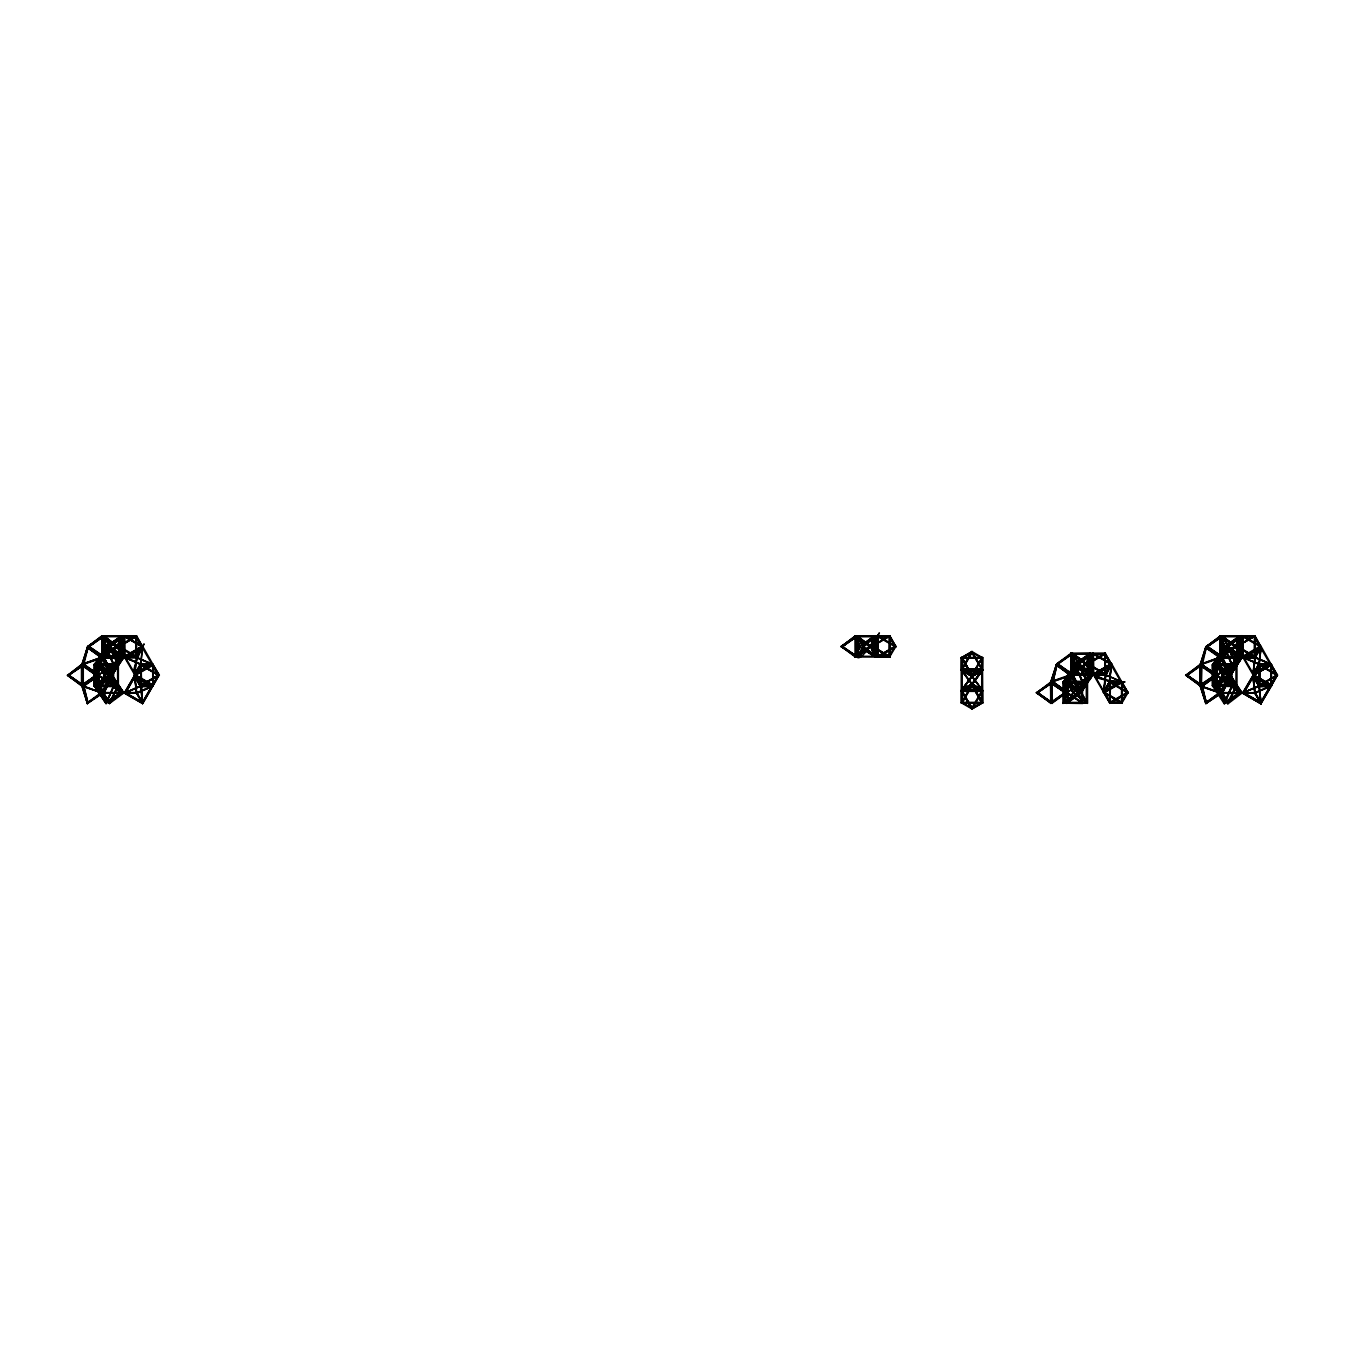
<?xml version="1.0" encoding="UTF-8"?>
<svg xmlns="http://www.w3.org/2000/svg" width="1345" height="1345" viewBox="0 0 1345 1345"><rect width="100%" height="100%" fill="white"/><g stroke="black" fill="none" stroke-linecap="round" stroke-linejoin="round"><path stroke-width="1.5" d="M971.863 675.846L961.389 657.705L971.981 676.249L982.321 690.473L971.88 676.367L982.573 669.675L982.775 657.486L961.221 657.47L961.221 703.099M972.099 685.681L962.347 702.544L962.112 691.296L972.099 685.546L981.615 702.561L981.732 691.111L971.863 708.042M982.321 690.473L971.863 684.437L961.406 670.314L972.116 676.417L962.129 671.02L972.099 683.949L981.833 689.565L962.23 689.699L962.247 670.869L981.85 671.037M971.998 684.79L961.406 702.83L972.116 709.017L982.573 690.893L971.863 684.706M962.23 689.699L981.715 689.632L981.732 670.886L971.863 683.949L962.112 689.548L972.116 676.636L980.219 671.962L971.88 676.417L962.112 689.548L971.847 684.42M971.863 652.51L981.833 669.255L971.863 675.005L962.112 658.125L972.099 652.375L962.129 658.142L971.88 675.022L962.364 658.008L962.247 669.457L981.715 669.457L981.732 657.94L971.863 674.871M982.455 657.52L982.775 703.099M962.247 670.852L981.732 670.869M961.507 690.674L982.758 690.641L961.221 690.641L971.863 709L982.556 702.83L972.099 684.706L961.423 690.893L971.863 709M971.998 676.249L982.573 670.348L972.099 684.437L961.625 690.456L971.88 676.131L961.625 690.456L972.082 684.42L982.573 670.331L971.88 676.417L982.573 670.331M99.866 684.655L112.358 674.82L103.363 656.982L87.475 646.541L83.104 664.817L83.306 685.748L83.289 664.817L81.608 664.8L81.625 685.731L83.306 685.748L87.375 703.906M889.852 656.797L871.694 646.39L856.731 657.1L841.281 646.642L856.731 635.748L871.241 646.357L855.756 657.1L855.538 636.034M1219.495 658.243L1201.472 664.497L1215.577 675.375L1201.472 685.849L1205.977 703.536L1221.394 693.095L1215.846 675.644L1219.949 657.436L1236.156 646.609L1222.117 657.083L1220.184 656.965L1220.167 636.034L1239.888 636.034L1240.14 657.285L1228.103 674.803L1231.785 685.832L1216.317 675.392L1212.517 664.918L1228.187 675.14L1212.517 664.918M67.25 675.291L83.138 685.849L102.909 693.213L81.658 685.933L67.687 675.392L81.742 664.497L101.665 657.251L103.128 657.537L99.026 664.094L112.324 673.895L99.026 664.094M94.604 674.282L81.826 665.405L83.239 665.54L68.696 675.156L83.087 685.126L94.553 676.585L81.843 685.109L68.713 675.156L83.071 665.422L94.57 674.148M82.667 664.195L88.081 647.87L101.211 657.604L97.277 673.845L82.667 664.195L83.978 663.993L81.978 664.245L67.687 675.392L83.289 664.817M83.205 686.219L94.1 677.46M120.529 657.688L106.036 647.87L95.26 664.111L109.769 673.912L120.529 657.688L113.215 664.01L121.622 656.848L121.554 636.034L117.418 646.609L102.018 657.083L87.913 646.642L102.001 635.916L121.605 636.151L117.822 646.609L103.363 657.1L87.509 646.979L81.944 664.447L97.613 674.803L101.833 657.369L106.104 646.911L113.821 664.497L97.983 675.173L94.2 685.631L109.853 675.375L113.821 664.497L94.369 664.228L109.853 675.14L113.652 685.614L97.983 675.392L94.385 664.699L98.202 675.173L113.652 685.614M103.296 636.656L88.938 646.642L103.296 636.656L116.427 646.373L103.313 656.377L88.921 646.642L102.052 636.639L116.443 646.609L103.313 656.377L101.901 656.242L101.867 636.757L116.427 646.609L101.901 656.242M102.052 636.639L88.921 646.642M121.622 656.848L106.171 646.407L94.453 664.43L113.652 664.564L121.42 657.554L105.952 646.642L102.355 635.933L117.822 646.373L103.346 635.933L87.896 646.407L102.001 635.916L103.767 635.916L117.856 646.357L121.453 656.965L121.42 636.034L105.952 646.407L102.17 656.864L117.822 646.609L122.899 637.883M103.363 657.1L117.889 646.491L101.985 635.748L117.452 646.373L102.001 635.916L101.85 656.965L109.903 675.593L121.857 693.146M855.37 635.916L841.281 646.642L855.37 635.916L871.19 646.373L874.334 656.125M856.664 636.656L842.306 646.642L856.664 636.656L869.795 646.609L856.681 656.377L842.306 646.642L855.42 636.639L870.568 646.609L876.385 656.343L856.244 656.259L856.227 636.773L876.52 636.74L876.452 654.275M842.306 646.642L855.42 636.639M856.681 656.377L869.812 646.373L855.437 656.36L842.289 646.407L856.698 656.141M856.731 657.1L870.837 646.373L874.754 635.916L859.539 646.642L855.756 657.1M1052.076 703.485L1036.171 692.725M1074.941 665.304L1064.181 681.528L1078.673 691.347L1089.4 675.224L1082.17 681.747L1074.857 665.371L1089.45 675.106L1082.137 681.427L1078.471 691.347L1071.629 675.022L1074.857 665.371L1065.963 691.347L1052.832 681.612L1056.766 665.371L1070.065 675.224L1072.049 674.971L1050.664 681.932L1066.131 692.793L1050.697 703.469M1050.731 683.058L1065.122 692.574L1052.009 702.561L1037.617 692.826L1050.748 682.823L1065.122 692.793L1050.764 702.544L1037.634 692.826L1050.748 682.823M1052.009 702.561L1037.634 692.591L1051.992 682.84L1065.122 692.793M1089.685 654.191L1075.479 664.06L1071.746 673.576L1086.121 663.808L1089.635 654.073L1089.87 673.559L1075.479 663.842L1071.931 654.09L1071.797 673.694L1089.837 673.677L1086.121 664.043L1105.22 653.3L1105.439 674.366L1087.096 664.043L1093.014 653.149L1072.604 653.468C1080.556 659.05 1101.706 671.491 1087.298 681.932L1067.157 681.949L1072.537 674.971L1092.678 674.955L1086.508 663.791L1072.268 674.534L1056.834 663.842L1072.251 653.367L1086.726 664.043L1072.705 674.517L1078.522 663.825L1093.014 653.149L1093.081 674.383L1093.048 653.451L1111.407 663.757L1105.64 675.156L1094.494 674.887C1092.409 682.419 1152.564 682.335 1109.423 681.663L1111.407 664.245L1109.457 681.713L1120.755 681.31L1103.875 691.296L1105.842 675.039L1111.138 665.22M1086.121 664.043L1070.956 654.073L1057.842 664.06L1072.234 673.811L1085.331 664.043L1072.217 654.09L1057.859 664.06L1070.973 673.795L1085.348 664.043L1072.217 654.09M1072.251 653.367L1086.558 664.026L1090.341 674.988L1071.091 674.971L1056.783 665.371L1051.571 681.629L1065.963 691.347L1071.057 674.669L1056.649 664.329L1050.848 681.865L1056.43 664.413L1070.519 674.871L1072.453 674.417L1072.671 653.351L1072.537 674.4L1066.518 692.238L1050.664 681.932L1050.865 703.149L1036.591 692.591L1052.025 682.117L1066.148 692.557L1050.714 703.267L1050.529 682.218L1066.148 692.675M1062.937 703.485L1062.937 681.932L1071.057 674.669L1086.777 664.026L1090.307 653.351L1074.874 663.842L1090.711 653.182L1090.711 674.719L1074.874 664.077L1070.889 653.166L1071.293 674.534L1086.726 664.043L1092.812 653.569L1086.508 664.026L1070.889 653.182M1072.268 674.534L1072.099 653.485M1072.234 673.811L1085.348 663.808M1089.097 658.932L1086.272 663.791L1092.073 673.66L1073.327 673.677M1205.961 646.945L1220.335 635.916L1235.786 646.373L1239.754 657.554L1220.52 657.537C1216.939 657.89 1224.236 657.318 1219.999 657.251L1200.328 664.245L1186.021 675.392L1200.127 685.832L1205.759 703.452L1220.134 693.078L1215.863 675.644L1200.177 685.109L1187.03 675.156L1201.438 684.908L1187.047 675.156L1200.177 685.109M1200.143 665.624L1214.535 675.375L1201.421 685.126M1219.545 657.604L1215.376 673.912L1224.488 647.954L1213.678 664.295L1220.873 657.47L1206.196 647.954L1201.001 664.195L1215.392 673.912L1219.545 657.604L1206.179 647.954L1202.413 664.295L1200.11 664.8L1215.561 675.375L1200.127 685.832L1215.846 675.644L1201.488 686.017L1215.998 675.257L1201.455 664.699L1186.038 675.392L1201.724 686.101L1215.863 675.644M1277.38 675.14L1259.071 664.413L1242.847 657.52L1255.003 657.184L1271.159 664.127L1258.937 663.926L1243.822 657.772L1255.07 657.722L1260.837 646.323L1242.679 635.899L1242.528 656.932L1242.427 635.714L1227.935 646.39L1216.485 664.329L1236.727 664.514L1242.091 657.537L1235.92 646.357L1221.697 657.1L1206.246 646.407L1221.68 635.933L1235.971 646.592L1254.801 656.814M1207.272 646.642L1221.647 636.891L1207.272 646.642L1220.386 636.639L1207.255 646.642L1221.647 656.377L1234.777 646.373L1221.647 656.377M1200.16 665.405L1187.03 675.392L1201.404 665.422L1214.552 675.375L1200.16 684.891M1220.335 635.916L1224.286 646.642L1239.754 657.083L1236.156 646.373L1221.949 636.034L1242.427 635.714L1236.526 646.592L1254.666 657.049L1254.835 635.983L1236.526 646.39L1242.713 657.066L1260.82 646.558L1254.868 635.697L1237.35 646.373L1254.212 636.588L1259.979 646.575L1242.965 636.857L1242.78 656.948M1221.697 657.1L1235.786 646.373L1238.51 641.498M855.403 656.982L870.972 646.373L877.293 656.831L870.955 646.357L855.386 657.083L871.19 646.373L875.007 656.848L859.32 646.642L855.353 635.748L870.972 646.609C894.341 607.789 862.296 664.346 857.152 657.083L856.883 640.237M1086.121 663.808L1071.091 674.299L1074.874 663.842L1082.691 681.797L1078.909 692.238L1070.939 674.417M1239.888 636.034L1224.236 646.541L1232.121 664.363L1228.321 674.803L1220.352 656.982L1235.786 646.373L1242.259 656.831L1230.54 674.871L1221.731 657.285L1215.729 674.887L1221.512 657.352L1205.86 646.979L1200.278 664.447L1205.843 646.979L1220.184 657.369L1215.729 674.887M118.461 685.95L98.118 685.883L102.405 691.801M117.856 686.337L112.005 676.518L117.856 686.337L109.735 702.578L98.992 686.135L118.209 686.219L123.622 693.213L102.859 693.028L97.311 675.56L81.877 686L102.909 693.213M104.002 692.944L98.992 686.135L102.741 691.33M117.704 686.454L122.731 692.978L117.704 686.454L101.043 686.438M117.503 687.85L109.349 703.452L103.363 692.994L112.089 675.56L123.622 693.213M1268.385 685.362L1253.237 676.518L1270.168 686.236L1258.954 686.454L1241.973 693.062L1227.8 703.906L1216.351 686.084L1236.795 685.95M1217.309 686.438L1227.851 702.578L1241.166 692.776L1230.557 676.518L1241.082 692.978L1236.072 686.152L1219.394 686.438M1230.339 676.518L1236.206 686.337L1230.339 676.518L1222.336 692.944L1218.587 687.749M1200.009 685.933L1220.066 692.877L1205.759 703.452L1221.596 693.163L1230.709 675.644L1236.711 686.101L1227.968 703.536L1221.983 693.078L1230.692 674.82L1242.007 657.335L1261.139 646.895L1259.189 664.363L1260.837 646.827M1241.956 693.213L1236.576 685.9L1241.956 693.213L1221.294 693.062L1215.645 675.56L1220.268 693.146L1200.261 686.185M136.265 656.932L136.501 635.983L136.534 656.932L124.581 656.225L124.396 636.017L118.192 646.592L136.568 657.234L152.725 664.43L140.637 664.464L124.597 657.217L140.737 664.144L134.517 674.753L136.467 657.301L142.503 646.323L124.093 635.714L109.601 646.39L103.077 657.386L97.664 675.257L81.793 685.832L97.227 675.375L81.776 664.682M134.819 674.82L136.786 657.369L124.513 657.52L140.737 664.161L135.088 673.862C127.556 671.844 157.365 619.793 136.618 657.537L152.725 664.43M153.196 685.933L136.669 693.213L153.145 685.95L153.128 664.682L153.162 685.631L140.822 685.631L140.67 664.312L142.486 646.827L140.855 664.363L134.517 675.19L136.467 693.095L142.503 703.536L140.67 664.295L152.809 664.127L140.653 664.464L125.573 657.453M1128.321 692.574L1109.642 681.831L1128.052 692.456L1121.881 703.149L1103.438 692.625L1105.388 674.736L1111.424 664.245L1092.661 674.786L1081.313 692.658L1066.82 703.452M1111.441 665.287L1109.558 681.881L1093.418 674.955L1105.59 674.618L1121.646 681.865M1269.226 685.059L1252.868 675.19L1254.818 657.301L1261.156 646.895L1258.987 664.464L1271.059 664.43L1255.019 657.184M1255.154 657.419L1242.847 657.52L1255.154 657.419L1252.851 674.753L1259.054 664.111L1242.931 657.217L1255.07 657.739L1270.151 664.077L1253.137 673.778L1258.735 664.026M109.752 675.56L102.052 693.028L106.221 703.536L113.922 686.084L110.055 675.644L113.636 686L121.453 693.196L102.17 693.213L94.486 686.219L113.922 685.933L109.853 675.14L94.2 685.631M113.35 686.438L120.478 692.843L113.35 686.438L95.461 686.152L102.623 692.658L120.562 692.641L106.137 702.578L95.377 686.337L109.836 676.518L120.613 692.759L106.137 702.578L102.455 692.776L101.094 692.641L87.761 702.493L83.793 686.269L97.193 676.602L102.338 692.86L87.98 702.578L102.338 692.86M102.17 693.213L105.633 700.627M102.623 692.658L94.1 685.95M121.538 692.994L109.971 675.56L94.436 686.101L106.003 703.536L121.538 692.994L113.922 686.084M1228.304 675.19L1231.97 686L1224.269 703.452L1220.386 693.028L1228.103 675.56L1239.871 692.994L1224.32 703.906L1212.77 686.101L1216.536 675.392L1231.97 664.901L1216.267 675.291M1240.208 693.146L1220.621 692.658M1220.789 692.776L1213.795 686.152L1224.471 702.578L1238.947 692.759L1228.052 676.602L1213.711 686.337L1220.924 692.978L1224.387 702.493L1220.789 692.776L1227.968 676.518L1231.869 686.32L1227.968 676.518M1231.701 686.438L1238.863 692.944L1231.701 686.438L1213.795 686.152L1224.606 702.493M1231.902 685.731L1212.82 686.219L1228.304 675.56L1232.272 686.084L1224.555 703.536M100.976 657.688L97.26 673.845L83.911 664.178L87.862 647.954L101.211 657.604M97.378 674.887L101.598 657.436L105.482 648.643M1056.649 664.329L1052.429 681.78L1066.316 692.305L1052.194 681.848L1056.413 664.413L1068.653 672.466M1053.051 681.528L1056.985 665.304L1070.116 675.039L1066.165 691.28L1052.832 681.612M1066.535 692.238L1070.755 674.786M1201.791 664.548L1200.328 664.245L1215.93 674.803L1201.606 664.43L1205.86 646.979M142.419 646.457L123.656 657.335M1093.115 653.569L1111.693 663.892L1105.254 674.467L1087.231 663.808L1105.455 653.115M1253.288 675.291L1271.395 664.783L1261.106 646.457L1242.73 657.049M125.573 657.453L136.719 657.739L151.817 664.077L134.971 673.862L125.505 657.57L142.536 647.853L136.618 657.537M159.416 675.156L152.926 664.581L134.954 675.308L152.742 664.228L134.635 674.753L136.467 693.095M142.772 646.441L159.13 675.257L141.023 685.748L153.162 685.614L134.954 675.055L152.96 685.715L159.13 675.022L140.99 664.581L136.82 671.811M134.971 673.862L151.834 663.875L140.603 663.926M896.022 646.861L877.764 657.049L895.854 646.558L889.667 635.866L871.56 646.39L889.667 635.866L889.633 656.932L895.871 646.323L877.461 635.714L877.915 657.352M1103.438 692.625L1109.625 681.528L1093.519 674.652L1105.724 674.854L1103.741 692.255L1109.625 681.545L1103.707 691.212L1094.427 675.005L1111.273 665.22L1094.477 675.089M1111.676 663.875L1121.982 682.218L1122.117 703.368M1093.435 674.955L1105.64 675.156L1120.755 681.31M1253.288 675.055L1271.546 685.933L1259.155 685.631L1253.153 675.055L1271.395 664.817L1258.937 663.926L1270.168 663.875L1253.305 673.862L1255.255 657.621L1260.568 647.786M81.944 664.447L87.728 646.911L102.153 657.386M88.064 647.87L82.818 664.312M97.059 673.912L102.455 657.587L87.862 647.954M1066.316 692.305L1072.099 674.786M1215.392 673.912L1220.335 656.848M82.768 686.135L83.962 686.152L81.927 686.185M110.055 675.644L102.035 693.163L97.563 675.19M101.732 692.877L87.408 703.452L81.877 686L97.529 675.644L103.262 693.163M1201.001 686.438L1215.51 676.602L1219.495 692.843L1206.33 702.578L1200.95 686.236L1206.314 702.578L1220.672 692.86L1239.787 693.196L1232.138 685.883L1212.433 685.95L1212.349 664.497L1231.953 664.245L1231.818 685.731L1227.783 675.14L1231.112 685.109L1216.939 675.156L1213.392 665.422L1216.939 675.156M1201.556 686.219L1219.377 692.204M1215.51 676.602L1219.327 692.944L1221.243 693.213L1219.427 692.641L1206.095 702.493L1202.127 686.269L1215.527 676.602L1202.127 686.269M102.388 657.1L106.356 646.407L103.044 656.377L120.949 656.125M94.419 685.849L98.202 675.392L113.636 664.901M112.93 665.523L112.829 685.008L112.93 665.523L94.89 665.54L94.873 684.908L98.387 675.156L95.075 685.126L115.603 684.975M94.873 684.908L109.231 675.14L112.963 665.624M856.429 656.377L859.724 646.407L856.244 656.259M856.21 656.141L870.568 646.373L874.099 636.639L874.284 656.242M874.132 636.757L870.787 646.609L855.201 636.034L855.218 656.965C861.826 655.435 866.079 637.126 877.058 635.899M874.351 637.9L871.19 646.609L856.715 635.933L840.844 646.541M1071.293 674.534L1075.479 664.06M1082.759 703.469L1063.155 703.166L1067.526 692.826L1063.996 702.561L1063.811 682.957L1081.851 682.941L1081.868 702.426L1067.526 692.591L1063.761 683.075L1078.152 692.793L1081.699 702.544L1081.851 682.941C1069.813 715.506 1091.417 657.251 1078.774 692.793L1063.34 703.284L1066.904 692.591L1082.742 681.932L1063.29 681.663L1082.574 681.982L1090.341 674.988M1090.307 653.351L1086.323 664.043L1073.394 673.795M1220.672 656.982L1224.505 646.642L1220.722 657.1L1220.487 636.034M1221.529 636.05L1221.344 656.259L1224.908 646.642L1221.21 656.259L1221.31 636.773L1241.485 636.74L1241.502 656.225L1235.534 646.373L1239.064 636.639L1239.249 656.242L1235.534 646.609L1220.369 636.874M1219.999 693.045L1212.534 685.631L1216.536 675.392M1213.425 685.126L1216.939 675.392L1213.425 685.126L1213.224 665.54L1227.581 675.375M1220.722 657.1L1236.156 646.609L1239.72 635.916L1235.752 646.609L1220.352 657.083L1212.753 664.548L1231.986 664.564L1239.754 657.554M1213.207 684.908L1227.581 675.14L1230.389 667.355M1231.095 665.405L1227.581 675.14M1212.534 685.631L1227.968 675.14L1231.986 664.564M1231.97 664.901L1227.968 675.14M105.936 647.954L113.081 664.195L109.853 673.845L102.708 657.587C108.911 635.294 105.868 658.176 101.026 657.486L82.718 664.01L97.26 673.845M121.521 656.982L109.685 674.887L113.081 664.195M102.018 657.083L117.435 646.373L121.403 657.083L102.136 657.234L94.369 664.228L109.903 674.887L113.787 664.363L105.818 646.979M1075.025 664.329L1070.923 674.854L1074.823 663.976M1078.606 692.305L1082.305 681.545L1064.214 681.427L1071.494 675.207L1089.4 675.224M1224.454 646.911L1220.352 657.419L1224.236 646.541M1231.549 664.01L1238.779 657.486L1228.103 673.912L1213.593 664.111L1231.549 664.01L1228.187 673.845L1221.041 657.587L1224.286 647.954L1231.6 664.312L1239.72 657.251L1220.47 657.234L1206.246 646.642L1222 636.05M1228.019 674.887L1231.818 664.447L1224.152 646.979M102.741 692.86L109.92 676.602L113.535 686.32L106.356 702.578L95.377 686.337M105.919 703.452L113.636 686M1221.092 692.86L1228.254 676.602M1224.387 702.493L1231.566 686.236M109.634 703.536L103.649 693.078L112.089 675.56M104.153 692.843L112.291 676.602M109.735 702.578L117.587 686.269M109.349 703.452L118.091 686.017M1241.099 692.658L1222.37 692.641L1227.783 702.493L1222.487 692.843L1230.625 676.602M1227.783 702.493L1235.92 686.269M1227.968 703.536L1236.425 686.017L1230.44 675.56L1242.343 693.163L1255.019 693.213L1270.1 686.135L1255.07 692.658L1242.898 692.91L1260.971 703.536L1259.206 686.017L1260.87 702.493L1255.255 692.776L1243.789 692.641M124.648 693.213L140.754 686.219L134.618 675.56L152.809 686L136.719 693.196L124.648 693.213L136.77 692.641L125.455 692.641L142.486 702.493L151.834 686.236L134.937 676.518L151.85 686.438L140.62 686.454L134.433 675.644L140.62 686.454L151.8 686.454L136.719 692.658L125.539 692.944L134.937 676.518L125.589 692.776M142.486 702.493C130.398 682.873 140.267 698.122 142.318 702.578L125.623 692.978M135.643 678.216L140.317 686.32L152.826 686.185L140.67 685.9L124.564 693.196L142.637 703.536L124.497 693.078L134.618 675.56L136.786 693.028M1258.315 666.33L1242.914 693.095L1261.122 703.906L1242.461 693.146L1252.952 675.56L1271.479 685.95M1252.817 675.644L1259.071 686.269L1252.783 675.644L1254.851 693.078L1260.921 703.536L1271.176 686.185L1259.088 686.219L1252.817 675.644L1254.818 693.095L1261.139 703.906L1254.952 692.86L1260.652 702.578L1270.117 686.269L1260.786 702.578L1243.806 692.843L1260.954 702.493M1269.007 685.9L1258.903 685.883L1242.814 692.877L1255.053 693.196L1242.898 692.91L1259.273 685.647L1259.105 664.716L1259.139 685.647L1271.513 685.614L1261.055 703.536L1242.914 693.095M111.517 650.375C108.71 635.378 95.781 678.637 109.819 646.626L123.908 636.135L103.7 636.034M113.266 653.855L118.511 664.312L99.126 664.279L109.87 647.853L103.969 657.671L112.106 673.895L118.007 664.077L112.106 673.895M122.899 639.867L119.016 646.609L124.749 636.622L141.511 646.575M118.511 664.312L112.207 674.871L123.925 656.831L118.528 647.987M123.841 640.203L124.127 657.268L124.396 636.017M124.127 657.251L124.093 635.714L117.587 646.592M135.912 656.31L141.662 646.323M134.517 674.753L140.401 664.043M135.66 675.291L141.41 665.304L158.29 675.257L141.444 685.025L141.04 664.716M152.54 685.025L158.29 675.022L141.444 685.025L136.602 676.703M142.671 703.485L159.113 675.022M877.512 657.268L877.781 636.017L871.56 646.592L890.003 657.335L889.902 635.697M895.03 646.323L889.297 656.31L872.518 646.373L889.213 656.209L889.465 636.706L889.482 656.209L877.982 656.209L895.03 646.575L889.264 636.588L872.401 646.357L878.184 656.326L877.949 636.723L894.896 646.575M1081.111 692.288L1087.432 681.747L1081.111 692.288L1072.385 674.854L1078.69 664.312L1087.517 681.881L1073.041 692.557L1067.224 703.25L1067.14 684.302M1056.531 664.38L1072.52 674.82L1078.623 663.942L1092.846 674.265M1087.147 681.831L1078.791 665.271L1072.89 675.106L1078.791 665.271L1091.854 675.089L1081.245 691.33L1091.854 675.089L1078.555 665.271L1068.115 681.596M1092.762 653.451L1093.031 674.686L1111.407 663.993L1105.203 653.317L1105.018 673.643L1088.071 663.808L1093.72 673.761L1110.583 663.993L1104.8 654.023L1087.937 663.808L1093.687 654.04L1110.583 663.757L1104.833 673.744M1110.566 663.993L1104.8 654.023L1088.071 664.043L1093.687 654.04M1086.642 681.579L1081.027 691.33L1086.911 681.511L1078.724 665.355L1069.174 679.965L1073.024 674.904L1091.787 675.207L1086.794 681.696L1070.099 681.411M1111.727 664.329L1105.842 675.039M1103.741 692.709L1109.877 682.016M1121.848 682.016L1128.052 692.675L1109.675 703.385L1128.035 692.692L1121.848 681.982L1103.741 692.507L1121.78 682.1L1122.083 703.048L1103.875 692.49M1109.575 681.898L1122.083 681.814L1103.606 692.255M1121.461 702.426L1127.211 692.456L1121.461 702.426L1121.629 682.823L1127.194 692.692L1110.331 702.46L1104.564 692.507L1121.562 682.957M1206.246 646.407L1221.949 657.386L1228.103 646.878L1236.946 664.447L1222.454 675.14L1217.427 683.848M1221.798 657.436L1227.884 646.878L1242.158 657.419L1230.742 675.224L1217.343 685.093M1232.592 670.583L1236.341 664.077L1228.204 647.853L1222.319 657.671L1227.985 647.853L1236.055 664.161L1232.323 670.651M1230.54 674.871L1236.845 664.312L1216.401 664.884M1242.461 657.251L1221.731 657.285M1259.996 646.323L1254.246 656.31L1237.366 646.357L1254.179 656.209L1254.414 636.723L1242.898 636.723L1242.931 656.225L1254.179 656.192M1260.87 647.87L1254.818 657.301M1259.071 664.413L1277.464 675.022L1271.311 685.715L1252.868 675.19M1253.153 675.291L1259.323 664.581M1253.422 676.518L1258.97 686.236L1253.422 676.518L1243.89 692.86L1255.204 692.944M1270.89 685.025L1276.64 675.022L1270.89 684.992L1271.496 664.38L1253.019 674.82M1271.311 685.715L1277.464 675.022M123.925 656.831L109.819 646.39L103.784 657.083L103.515 638.152M105.414 654.746L110.105 646.626L123.135 636.74L123.067 654.275M116.864 666.044C110.626 661.824 83.424 710.244 104.406 675.14L116.88 684.42M99.933 683.479L104.624 675.358L117.503 665.371M98.992 685.093L98.773 684.857C104.624 689.918 133.676 639.211 112.291 675.224L99.631 666.044M142.351 702.578L151.766 686.269M142.637 703.536L152.742 686.017L140.569 685.883L124.194 693.163L134.483 675.644M857.152 657.083L863.255 646.39L858.783 654.746M874.788 657.083L870.568 646.373L876.436 636.74M971.863 651.535L961.221 669.928L982.455 670.281L972.099 651.535L961.389 657.705L982.455 657.789L972.099 675.846L961.406 669.675L961.524 657.52M961.641 669.81L972.099 651.669M972.099 652.51L962.364 669.39L962.247 657.94L971.863 675.005M971.863 675.711L982.338 657.587M961.625 702.964L972.099 684.84M971.863 685.546L962.129 702.409L972.116 708.193M971.863 708.865L982.338 690.758M1072.705 674.517L1078.791 663.825L1092.745 674.837M1074.336 672.164L1079.009 664.06L1090.492 655.519M1067.224 703.25L1073.31 692.557L1087.365 702.998L1073.041 692.793L1068.989 685.816M1073.041 692.793L1067.913 702.527L1080.792 692.524L1086.642 683.025M1086.659 702.275L1080.792 692.759L1087.348 682.302L1081.027 692.759L1068.535 683.479M1221.899 656.848L1228.439 646.626L1222.588 656.125M1222.117 657.083L1228.22 646.39L1242.259 656.831M1220.655 636.05L1235.937 646.609L1242.023 635.899L1235.534 646.609M1217.645 684.084L1222.739 675.14L1236.778 685.58L1222.454 675.358L1217.41 666.632M1218.267 683.479L1222.958 675.358L1236.072 665.59L1230.44 675.324L1218.183 665.825M1217.309 665.371L1230.49 675.324L1236.761 664.867L1230.725 675.324L1217.107 684.857M1253.237 676.518L1243.873 692.658M1259.038 686.051L1261.139 703.452L1254.952 692.86M101.564 659.1L98.219 664.766M104.994 653.855L108.407 648.626M101.732 659.168L98.151 664.329L102.523 658.63M105.145 653.939L108.575 648.71M108.575 649.467L105.398 654.342L108.743 649.551M99.194 664.161L103.43 657.671M112.173 673.828L122.95 657.655L109.802 647.92M112.257 674.786L123.824 657.419L109.55 646.878L118.377 664.514L98.252 664.531L112.425 674.871L103.75 657.352M1074.453 687.665L1081.296 692.759L1067.073 681.764L1070.486 676.518M1073.898 671.289L1077.328 666.061M1070.654 676.602L1067.157 681.949M1074.067 671.374L1078.623 664.38M1216.586 664.531L1228.052 646.962M1217.528 664.161L1228.153 647.92M1231.566 672.197L1241.284 657.655L1227.985 647.853M109.769 674.803L121.47 657.436L105.902 646.541L121.605 636.151M1078.824 692.675L1063.239 681.78L1074.806 664.329M1212.669 664.346L1224.236 646.911L1239.804 657.436L1228.237 674.887L1212.669 664.346L1221.041 657.587M972.099 684.437L982.338 670.129L971.88 675.846M961.641 670.096L972.099 684.218L961.389 690.237L971.88 676.148M961.625 690.456L972.116 676.367M971.847 684.201L982.338 670.113M98.252 664.531L102.539 658.949M102.842 659.1L99.126 664.279M117.839 663.959L122.849 657.47L117.872 664.262L101.178 663.976M118.377 664.514L123.757 657.537L118.646 648.34M1092.644 674.652L1072.503 674.669L1067.073 681.764M1222.47 657.789L1217.46 664.279L1222.437 657.486L1241.183 657.47L1236.206 664.262L1241.216 657.772M105.952 646.642L102.355 635.933M94.839 665.64L98.605 675.156L112.997 684.891L109.231 675.375L94.839 665.64L98.605 675.156M136.467 656.797L117.452 646.491L120.747 656.36L120.714 636.639L117.2 646.373L103.044 656.377L102.859 636.773L103.195 656.982M109.231 675.375L112.997 684.891M856.193 636.891L859.943 646.407L855.739 635.933L855.588 656.982L859.32 646.407L874.754 635.916M859.32 646.642L875.007 656.848M1071.057 653.603L1075.479 663.842M1074.874 664.077L1090.543 674.282L1082.574 681.982M1063.088 682.352L1078.774 692.557L1082.355 703.267L1066.904 692.826L1063.088 682.352L1078.774 692.557M1066.904 692.826L1082.574 703.032M1067.526 692.591L1063.307 682.117M1078.152 692.793L1082.54 703.149M1221.142 636.891L1224.908 646.407L1239.3 656.125L1239.233 636.757L1224.908 646.642M1224.908 646.407L1220.688 635.933L1206.246 646.642M1239.838 636.05L1224.505 646.642M1235.937 646.609L1220.319 635.748M1216.317 675.392L1212.736 664.699M94.032 686.051L94.352 664.817L94.251 685.748L118.646 686M97.916 686.034L98.219 666.868M118.394 664.346L118.377 685.698L112.156 675.324L124.009 693.163L112.324 675.56L98.017 686.084L100.455 689.497M855.218 656.965L877.226 656.948L877.461 635.714L877.562 656.932L889.902 656.932M1216.418 685.597L1221.832 693.196L1241.99 692.91M104.456 636.639L104.322 656.242L123.168 656.225M104.54 637.9L110.105 646.39L103.767 635.916M100.085 668.381L104.624 675.14L99.917 667.002M123.236 656.108L118.31 648.223M116.578 683.462L112.106 675.106L118.225 685.799M857.135 635.916L863.255 646.626L857.824 636.639M877.074 657.066L862.969 646.626L877.293 656.831M1072.671 653.351L1078.791 664.06L1074.319 655.704M1066.972 682.318L1087.298 681.932M1068.216 683.832L1073.31 692.793L1068.838 684.437M1068.771 683.243L1080.792 692.524M1242.242 636.135L1228.153 646.626L1222.101 635.916L1221.815 652.359M1222.571 636.874L1228.439 646.39L1221.882 636.151L1220.167 636.034M1235.92 646.357L1221.68 635.933M1222.454 675.358L1217.629 666.397M1241.57 656.108L1241.385 636.74M1230.44 675.106L1217.09 665.607M1236.089 684.857L1231.163 676.955M118.612 664.447L94.217 664.817M1087.533 681.881L1087.55 703.418M1236.946 664.447L1236.98 686M972.099 683.949L982.556 690.254L972.099 676.131M121.42 657.554L102.186 657.537L94.369 664.228M102.573 657.789L95.344 664.295L102.573 657.789L120.445 657.486M1213.644 663.993L1220.873 657.47M68.696 675.392L81.826 665.405M83.003 685.95L94.083 677.695M100.303 668.146L104.406 675.358L118.209 664.649M98.084 685.597L112.375 675.324M877.276 636.135L863.087 646.508M1090.291 674.686L1071.057 674.669L1056.817 663.842L1070.923 653.351L1086.726 663.808L1090.543 674.282M1036.591 692.826L1050.697 682.1M1078.74 664.06L1092.812 653.569M1073.26 692.793L1087.348 682.302M1066.988 703.015L1081.077 692.524L1087.147 703.233M1200.278 664.8L1200.295 685.731L1200.278 664.8L1185.584 675.291M1201.438 684.908L1214.552 675.375M1222.571 675.257L1236.761 664.867M83.155 686.017L97.529 675.644L102.203 693.062M98.908 686.32L112.223 676.518L122.832 692.776L109.517 702.578M123.706 693.028L109.416 703.536L102.573 693.062M1236.559 686.219L1216.418 686.185L1230.658 675.56M1218.889 685.109L1230.557 676.518M106.574 646.642L120.899 636.757M101.732 657.386L117.637 646.357M859.943 646.642L874.317 636.874M1082.557 682.335L1066.854 692.725M1063.811 682.957L1063.828 702.443L1078.152 692.574M1063.122 703.048L1078.774 692.793M1221.176 656.141L1235.534 646.373M1216.939 675.392L1231.146 665.523M87.913 646.642L103.649 636.05M67.687 675.392L83.121 664.699L97.613 674.803L82.146 664.363M81.843 685.109L94.604 676.216L83.087 685.126L68.696 675.156M81.877 686L97.512 675.644M87.761 702.493L82.6 686.236L96.974 676.518L101.161 692.843L103.01 692.91M83.39 686.101L87.425 703.452L103.061 693.095M869.795 646.373L855.42 656.125L856.866 656.259M1056.834 664.077L1072.57 653.485M1036.608 692.826L1052.042 682.352M1050.764 702.544L1065.122 692.574M1221.983 655.049L1234.76 646.373L1221.63 636.656M1234.76 646.373L1220.403 656.36L1207.255 646.407L1220.066 655.065M1220.47 692.776L1206.314 702.578L1202.363 686.337M1220.369 693.163L1228.187 675.644L1239.871 692.994M109.836 676.518L120.478 692.843M94.436 686.101L106.003 703.536M1238.812 692.843L1220.957 692.658M125.556 657.655L142.351 647.786L151.817 664.077M1243.856 657.57L1260.685 647.786L1243.89 657.655L1253.305 673.862L1259.172 664.346M142.351 646.34L124.379 657.066L142.486 646.558L136.534 635.697L118.175 646.39L136.433 636.101L124.144 636L136.501 635.983M126.464 656.225L136.114 656.209L124.648 656.108L141.645 646.575L135.879 636.605L119.15 646.609L136.013 636.824L124.564 636.723L141.645 646.34M152.641 665.54L135.66 675.055L141.427 685.025M140.889 685.513L159.113 675.257M894.896 646.34L877.982 656.209L889.23 656.192M1110.197 702.224L1127.06 692.456M1254.868 656.932L1242.528 656.932L1254.868 656.915L1254.767 636.101L1236.526 646.373L1259.357 685.748L1277.33 675.022L1259.357 685.748M1243.015 656.108L1259.845 646.34M1270.975 665.54L1276.64 675.257L1259.761 685.025L1253.994 675.072L1270.857 665.287L1253.994 675.072L1259.761 685.025L1259.811 665.422L1259.559 684.924L1271.092 684.891L1271.042 665.422L1259.794 665.439M1259.223 685.513L1277.447 675.257L1271.26 664.564L1277.313 675.022M982.775 669.928L971.863 651.669M961.406 657.722L972.099 651.535M961.221 669.911L982.438 669.877M971.863 652.51L981.85 669.255L971.88 675.022M961.389 690.237L972.082 684.151M962.129 691.313L972.082 708.042L962.129 691.313L972.099 685.546L981.615 702.544L981.732 691.111M971.863 684.84L982.573 702.847L972.099 684.706L961.423 690.893L982.455 690.96M971.88 709.017L982.556 702.83L961.524 702.762M112.223 676.518L122.832 692.776L104.019 692.641M98.017 686.084L102.439 691.481M1242.057 693.028L1230.49 675.644M1254.919 692.91L1271.176 686.185M83.121 664.497L103.128 657.537L101.026 657.486M1201.001 664.195L1215.594 673.845L1201.152 664.312M81.978 664.245L103.027 657.234M1052.362 681.965L1070.082 675.678M1200.429 664.564L1219.999 657.251M1070.116 675.039L1071.208 674.904L1078.909 692.238M1082.691 681.797L1074.722 664.413M134.769 676.602L140.872 686.017L142.587 703.536L140.452 686.084L152.742 686.017L136.433 676.602M124.194 693.163L136.669 693.213M1255.171 692.994L1253.137 675.56M82.095 664.564L83.44 664.548M877.781 636.017L889.869 635.983L895.72 646.34M856.984 636.034L877.209 636.017M857.673 636.757L857.622 656.125M878.201 636.74L889.179 636.723M1242.477 636.017L1254.835 635.983L1242.746 636.017M1254.414 636.706L1243.167 636.723M104.322 656.242L104.305 636.757L109.87 646.626M87.896 646.407L102.001 656.848L103.716 656.965M123.774 656.948L101.85 656.965M1093.048 653.451L1105.422 653.418L1093.317 653.451M124.597 657.217L136.534 656.915L126.195 656.932M1093.788 673.643L1093.485 654.158L1105.002 654.141L1093.485 654.158L1110.449 663.993M124.513 657.537L136.618 657.335M1073.209 654.191L1073.226 671.727M857 656.965L857.068 640.22M1221.966 656.965L1222.033 636.034M1242.192 656.948L1242.175 636.017M152.859 664.699L140.721 664.413M152.439 665.405L141.208 665.422L152.708 665.405L152.742 684.908L158.273 675.022L141.275 665.54M1258.836 664.211L1271.143 664.111M1259.525 665.439L1271.059 665.405M1093.367 674.366L1105.455 674.349L1105.153 653.418L1111.407 663.993M98.925 684.975L98.824 665.489M1110.096 682.856L1121.629 682.823L1110.113 682.856L1110.129 702.342L1121.663 702.309L1112.029 702.342M1067.745 682.924L1086.575 682.907L1086.592 702.393L1063.828 702.443M1086.508 702.393L1086.491 682.907M1122.083 703.032L1109.726 703.065L1109.709 682.134L1109.743 703.065L1103.741 692.49L1109.944 703.183L1121.814 703.032M136.215 636L142.368 646.323M135.845 656.209L136.08 636.723M135.811 636.706L124.547 636.74L124.866 656.209L119.016 646.373L124.782 656.343M889.6 635.983L877.528 636M1071.763 654.208L1092.056 654.174L1092.14 673.542L1079.009 663.825M889.65 656.915L877.831 656.932M1239.922 656.965L1239.771 636.034M141.191 665.439L141.511 684.908M1259.374 664.716L1271.462 664.699L1271.513 685.614L1259.155 685.631M1104.766 673.626L1104.733 654.141M1109.944 682.134L1122.049 682.117M1063.138 682.234L1087.281 682.184M113.619 685.731L113.585 664.8L109.231 675.14M94.486 686.219L113.753 686.185M1259.845 684.908L1271.075 684.908M102.22 692.91L121.487 692.877M1110.163 702.342L1110.365 682.856M102.859 636.773L122.983 636.639L117.435 646.373M855.201 636.034L874.939 636.034L875.175 657.285M856.681 636.891L869.812 646.609L855.571 636.757M877.949 636.723L889.448 636.723M1221.815 656.259L1220.234 656.242L1220.537 636.757M1221.479 636.773L1220.218 636.757M1072.116 674.417L1070.771 674.4L1070.738 653.468L1090.476 653.468L1090.492 674.4M1071.124 654.191L1072.385 654.208M1221.21 656.259L1241.502 656.225M1242.948 656.209L1254.448 656.209M123.757 657.537L103.615 657.554L123.723 657.217L109.601 646.626M104.137 657.789L122.883 657.772M1220.184 656.965L1242.074 657.217M1221.966 657.554L1242.091 657.537M962.23 658.193L981.732 658.209M81.608 664.8L81.625 685.731M153.128 664.699L140.788 664.699L158.979 675.257M1219.512 663.976L1236.189 663.959M100.909 665.489L117.671 665.489L117.688 683.025L117.671 665.489L111.887 675.106M1236.694 664.766L1212.551 664.817L1212.585 685.748L1236.711 685.698M1201.623 664.817L1201.32 685.748L1201.623 664.817L1199.942 664.8M1201.253 665.54L1199.992 665.523L1200.009 685.008L1201.27 685.025M1213.224 665.54L1236.005 665.489L1235.937 684.975L1217.175 684.975M962.247 669.188L981.715 669.188M961.524 669.608L982.438 669.608M1071.141 673.677L1072.402 673.694M1070.771 674.4L1092.779 674.383L1092.661 653.451M1093.098 674.366L1105.439 674.366M1050.899 682.941L1051.824 682.957M1213.24 685.025L1231.297 685.008M962.23 691.364L981.732 691.38M962.247 702.342L981.732 702.359M1050.916 702.426L1051.857 702.443M1067.056 703.132L1087.298 703.116M1052.21 682.234L1051.891 703.166L1051.874 682.234M1220.924 657.789L1238.745 657.604M113.215 664.01L95.394 664.178M1269.092 686.202L1258.954 686.454M1258.853 686.438L1268.251 686.454M123.639 692.91L103.649 693.078M124.48 692.877L136.719 692.658M855.252 636.757L856.832 636.773M101.867 636.757L103.464 636.773M1070.738 653.468L1072.419 653.485M1199.959 685.731L1201.64 685.748M1050.546 703.149L1052.227 703.166M1221.983 693.078L1227.699 703.452M83.793 686.269L87.98 702.578M101.161 692.843L96.958 676.518L82.6 686.236M87.408 703.452L82.079 686.084M1200.228 686L1205.977 703.536M1230.507 673.828L1219.007 665.304M1230.591 674.786L1216.485 664.329M1242.545 636.135L1260.685 646.34M1276.506 675.257L1259.727 665.321L1253.994 675.291L1271.008 684.79L1254.128 675.055M1105.388 674.232L1087.231 664.026M1127.076 692.692L1110.297 682.739L1104.564 692.709L1121.461 702.443M1104.699 692.49L1121.595 702.224M877.596 636.118L895.72 646.575M124.211 636.118L142.351 646.575M119.15 646.373L136.047 656.074M135.778 675.072L152.674 684.773M971.863 651.535L982.573 657.722M971.863 652.375L981.85 658.142M962.129 669.255L972.099 675.022M961.406 670.331L972.099 676.417M971.863 685.546L981.85 691.313M1220.335 657.285L1228.321 674.803M1082.574 681.831L1082.406 703.149M1063.239 681.78L1071.494 675.207M1224.37 647.87L1238.88 657.688M1216.536 675.173L1232.003 685.614M1201.488 685.631L1186.021 675.173L1200.127 685.614M1066.165 691.28L1051.74 681.747M1036.608 692.591L1052.059 703.284L1066.148 692.793M841.297 646.642L856.748 656.864M103.33 656.141L88.938 646.407L102.069 656.36L116.427 646.609L103.313 636.891M1221.647 636.891L1234.777 646.609M1227.935 646.626L1242.158 657.419M1069.594 682.739L1081.245 691.33M1067.896 682.806L1071.175 685.244M1073.545 692.557L1085.028 701.064M1050.748 702.309L1037.617 692.591L1051.992 682.84M1036.591 692.591L1050.697 703.032M841.281 646.407L855.386 657.083M117.452 646.609L103.346 635.933M100.387 666.834L111.887 675.324M104.12 675.358L115.889 683.865M83.138 664.918L94.1 673.055M67.67 675.173L81.776 685.614M1212.82 686.219L1220.52 693.213M1218.469 687.867L1228.002 702.493M1093.451 674.77L1103.875 692.709M124.53 657.335L134.702 674.82M1254.212 636.605L1259.861 646.323M1260.685 647.786L1270.151 664.077M1111.273 665.22L1120.738 681.511M1121.427 682.739L1127.211 692.692M1088.071 664.026L1093.72 673.761M119.201 648.122L124.261 656.831M136.837 678.553L141.023 685.748L134.954 675.291M118.326 646.592L124.379 657.066M1254.767 636.118L1260.702 646.323M1270.857 665.287L1276.624 675.257M1230.725 675.106L1236.778 685.58M1231.516 677.073L1236.559 685.799M1218.032 667.238L1222.739 675.358M1104.564 692.49L1110.348 702.46M1073.461 655.334L1078.522 664.06M1081.296 692.524L1087.365 702.998M971.863 684.84L982.338 702.964M889.264 636.588L895.03 646.558M872.401 646.357L878.184 656.326M857.925 637.9L862.969 646.626M141.528 646.323L135.879 636.588M136.753 679.04L140.771 686M136.618 692.86L142.805 703.452M112.375 675.644L118.377 686.101M1227.834 646.962L1236.559 664.396M1222.588 657.587L1229.818 672.029M1222.084 657.352L1230.826 674.786M1073.176 675.022L1081.313 691.263M1072.654 674.786L1081.397 692.221M109.584 647.92L117.721 664.161M104.254 657.587L112.392 673.828M102.304 657.352L109.987 674.803M1086.323 663.808L1089.87 673.559M1070.586 674.686L1050.899 681.68M1215.308 676.518L1220.672 692.86M96.974 676.518L102.136 692.776M1201.724 686.101L1205.977 703.536M1070.973 673.795L1057.859 664.06M1231.263 665.523L1231.163 685.008M1217.242 667.439L1217.175 683.025M1216.553 666.868L1216.485 683.613M1071.074 653.468L1071.124 674.417M982.455 690.691L982.455 703.032L961.524 703.032L961.524 690.691M981.732 657.94L981.732 669.457M962.247 691.111L962.247 702.611M856.563 640.237L856.58 656.982M103.7 638.135L103.632 656.965M102.153 636.034L102.203 656.982M878.151 636.622L872.401 646.592L878.151 636.622M1243.099 636.622L1237.366 646.592L1243.099 636.622M1090.257 674.786L1078.69 692.238L1090.375 674.871M103.027 636.656L106.356 646.642L103.027 636.656M1111.256 663.757L1093.283 674.501L1111.256 663.757M981.833 702.409L971.88 708.193L981.833 702.409M1222.723 636.757L1222.655 654.292L1222.723 636.757M1105.035 673.626L1093.502 673.66L1105.018 673.643M152.742 684.891L141.225 684.924L152.742 684.908M1067.846 702.409L1067.745 684.874L1067.846 702.409M1243.15 656.326L1237.35 646.373L1243.133 656.343M1093.3 674.484L1087.096 663.808L1093.283 674.501M877.764 657.049L871.56 646.373L877.747 657.066M158.29 675.257L152.506 665.304L158.273 675.257"/></g></svg>
